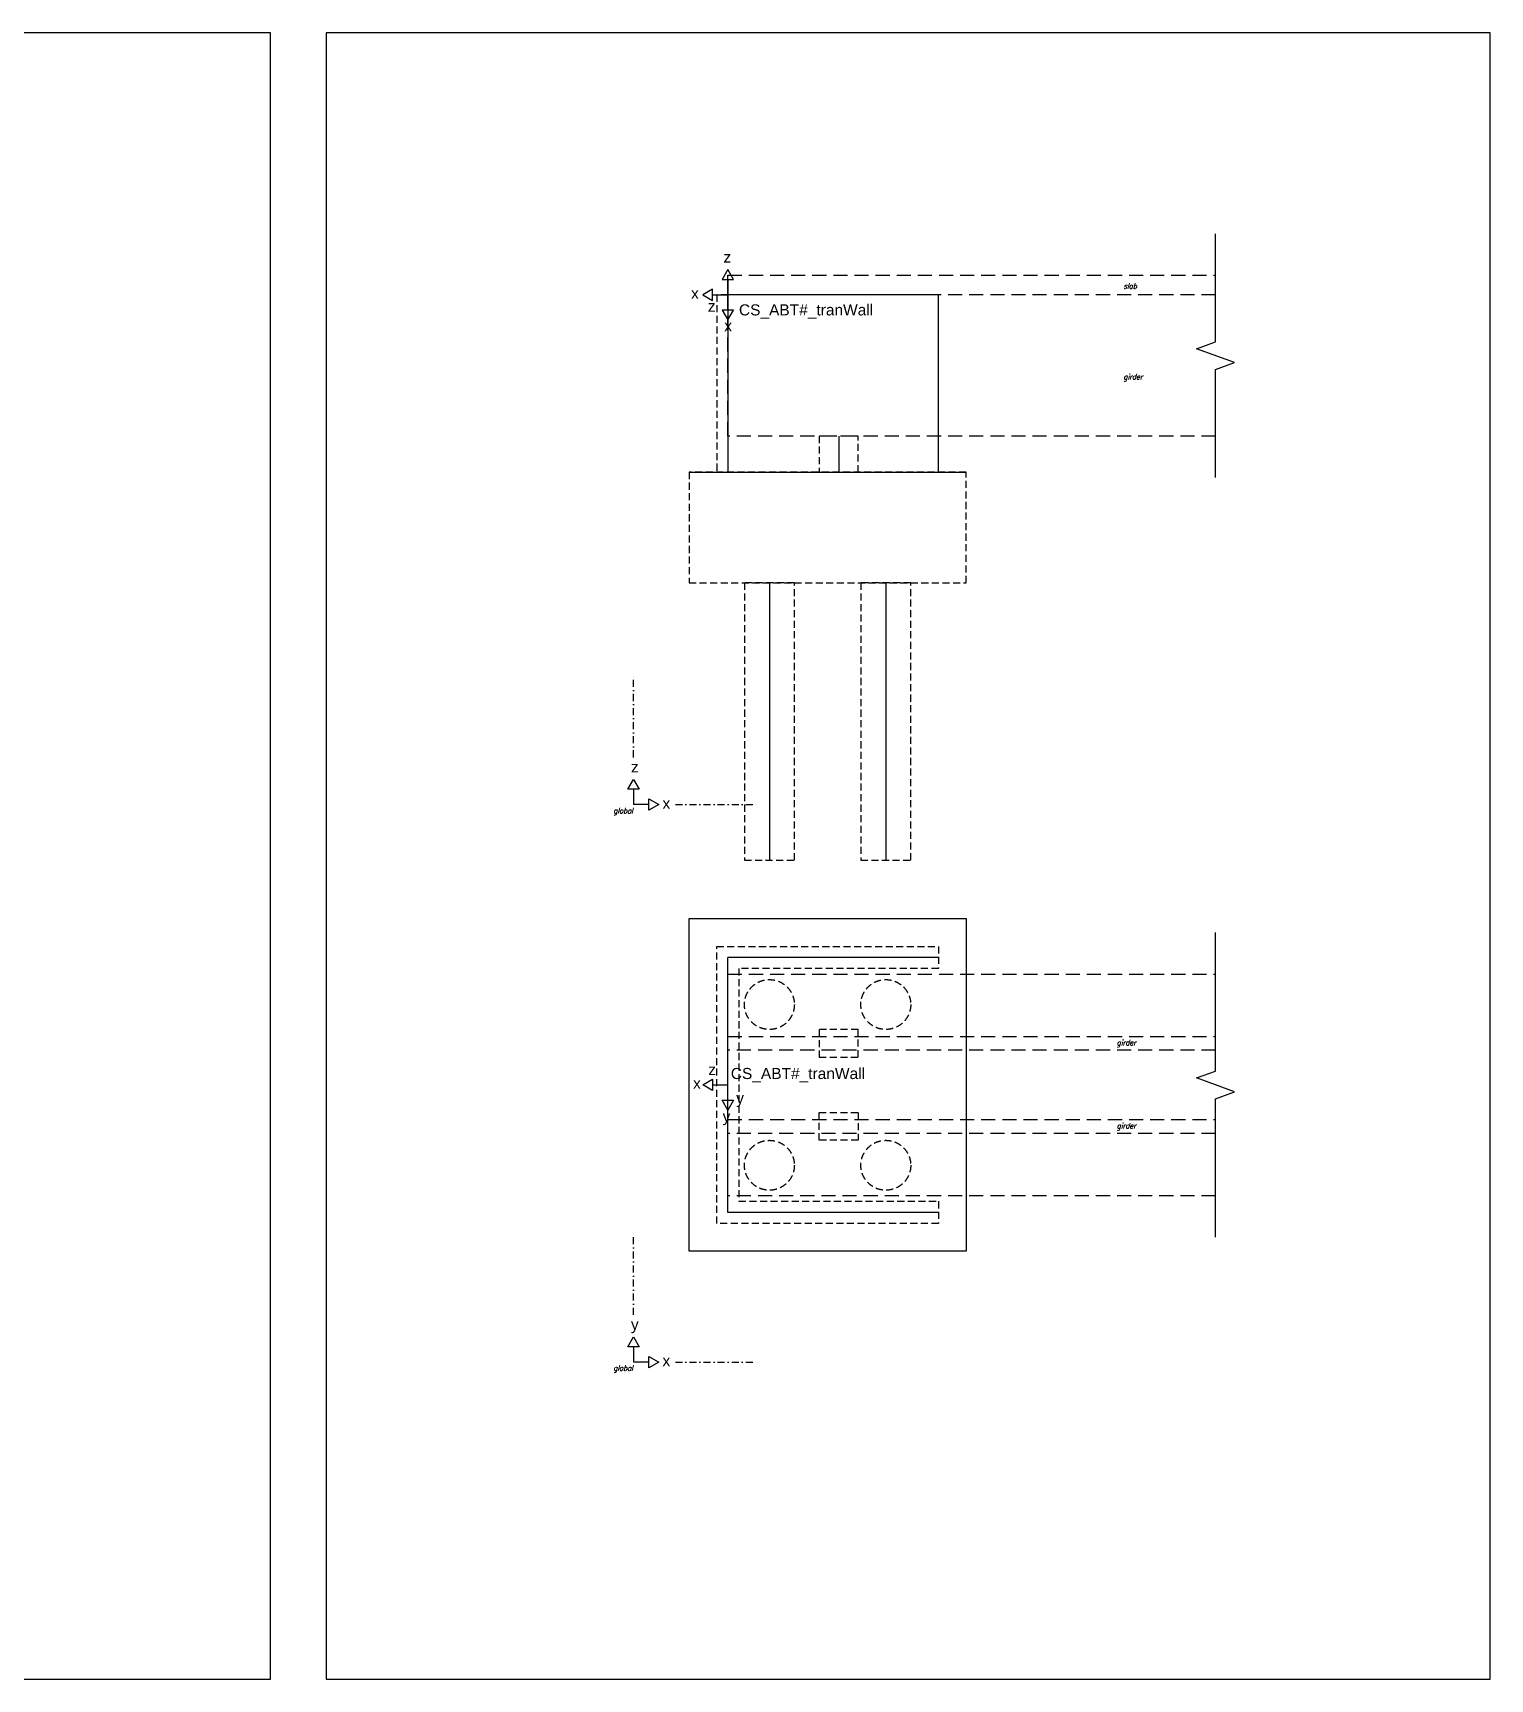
# Model space of a CAD drawing. Header units: millimetres. Extents: x 82860 to 279860, y -75608 to -21238.
# Drawn here: x 121572 to 147860, y -75608 to -45908 of the extents above; entities that cross this region are included whole.
import ezdxf

# ---------------------------------------------------------------- set-up
doc = ezdxf.new("R2010")
doc.units = ezdxf.units.MM
doc.linetypes.add('DASHDOT', pattern=[25.4, 12.7, -6.35, 0, -6.35])
doc.linetypes.add('DASHED', pattern=[19.05, 12.7, -6.35])
for name, color, linetype in [('01', 1, 'Continuous'), ('02', 2, 'Continuous'), ('04', 4, 'Continuous'), ('06', 6, 'Continuous'), ('08', 8, 'Continuous'), ('09', 9, 'Continuous'), ('aux_lines', 30, 'Continuous'), ('Green_04_0.3mm', 106, 'Continuous'), ('Orange_04_0.3mm', 23, 'Continuous'), ('Orange_05_0.4mm', 24, 'Continuous')]:
    doc.layers.add(name, color=color, linetype=linetype)
doc.styles.add('Romans', font='romans.shx', dxfattribs={"width": 0.9, "height": 100})
doc.styles.get("Standard").update_dxf_attribs({"font": 'arial.ttf'})

msp = doc.modelspace()

# ---------------------------------------------------------------- linework, layer by layer
at = {"layer": '01'}
msp.add_line((136108.5, -53181), (136108.5, -53831), dxfattribs=at)
at = {"layer": '02'}
for p, q in [((134858.5, -55831), (134858.5, -60831)), ((136958.5, -55831), (136958.5, -60831))]:
    msp.add_line(p, q, dxfattribs=at)
at = {"layer": '04'}
for p, q in [((133408.5, -53831), (138408.5, -53831)), ((137908.5, -62587.6), (134108.5, -62587.6)), ((134108.5, -67187.6), (134108.5, -62587.6)), ((137908.5, -67187.6), (134108.5, -67187.6))]:
    msp.add_line(p, q, dxfattribs=at)
for points in [[(134108.5, -53831), (137908.5, -53831), (137908.5, -50631), (134108.5, -50631)], [(138408.5, -61887.6), (138408.5, -67887.6), (133408.5, -67887.6), (133408.5, -61887.6)]]:
    msp.add_lwpolyline(points, close=True, dxfattribs=at)
at = {"layer": '06', "linetype": 'DASHDOT', "ltscale": 10}
for p, q in [((132408.5, -58977.9), (132408.5, -57477.9)), ((133161.7, -59831), (134661.7, -59831)), ((132408.5, -69034.4), (132408.5, -67534.4)), ((133161.7, -69887.6), (134661.7, -69887.6))]:
    msp.add_line(p, q, dxfattribs=at)
at = {"layer": '06'}
for p, q in [((132408.5, -59554.3), (132408.5, -59831)), ((132685.2, -59831), (132408.5, -59831)), ((132408.5, -69610.9), (132408.5, -69887.6)), ((132685.2, -69887.6), (132408.5, -69887.6))]:
    msp.add_line(p, q, dxfattribs=at)
for points in [[(132408.5, -59377.9), (132510.4, -59554.3), (132306.7, -59554.3)], [(132861.7, -59831), (132685.2, -59932.9), (132685.2, -59729.1)], [(132408.5, -69434.4), (132510.4, -69610.9), (132306.7, -69610.9)], [(132861.7, -69887.6), (132685.2, -69989.4), (132685.2, -69785.7)]]:
    msp.add_lwpolyline(points, close=True, dxfattribs=at)
at = {"layer": '08', "linetype": 'Continuous', "transparency": 33554483}
for points in [[(142908.5, -53931), (142908.5, -51981), (143252, -51856), (142565.1, -51606), (142908.5, -51481), (142908.5, -49531)], [(142908.5, -67637.6), (142908.5, -65137.6), (143252, -65012.6), (142565.1, -64762.6), (142908.5, -64637.6), (142908.5, -62137.6)]]:
    msp.add_lwpolyline(points, dxfattribs=at)
at = {"layer": '08', "linetype": 'DASHED', "ltscale": 10}
msp.add_lwpolyline([(134108.5, -50631), (133908.5, -50631), (133908.5, -53831)], dxfattribs=at)
for points in [[(135758.5, -53831), (136458.5, -53831), (136458.5, -53181), (135758.5, -53181)], [(133408.5, -55831), (138408.5, -55831), (138408.5, -53831), (133408.5, -53831)], [(134408.5, -60831), (135308.5, -60831), (135308.5, -55831), (134408.5, -55831)], [(136508.5, -60831), (137408.5, -60831), (137408.5, -55831), (136508.5, -55831)], [(137908.5, -62787.6), (134308.5, -62787.6), (134308.5, -66987.6), (137908.5, -66987.6), (137908.5, -67387.6), (133908.5, -67387.6), (133908.5, -62387.6), (137908.5, -62387.6)], [(135758.5, -63887.6), (135758.5, -64387.6), (136458.5, -64387.6), (136458.5, -63887.6)], [(135758.5, -65887.6), (135758.5, -65387.6), (136458.5, -65387.6), (136458.5, -65887.6)]]:
    msp.add_lwpolyline(points, close=True, dxfattribs=at)
for centre in [(134858.5, -63437.6), (136958.5, -63437.6), (134858.5, -66337.6), (136958.5, -66337.6)]:
    msp.add_circle(centre, 450, dxfattribs=at)
at = {"layer": '09', "linetype": 'DASHED', "ltscale": 20, "transparency": 33554483}
for points in [[(142908.5, -53181), (134108.5, -53181), (134108.5, -50281), (142908.5, -50281)], [(142908.5, -50631), (134108.5, -50631), (134108.5, -50281), (142908.5, -50281)], [(142908.5, -66887.6), (134108.5, -66887.6), (134108.5, -62887.6), (142908.5, -62887.6)], [(142908.5, -64262.6), (134108.5, -64262.6), (134108.5, -64012.6), (142908.5, -64012.6)], [(142908.5, -65762.6), (134108.5, -65762.6), (134108.5, -65512.6), (142908.5, -65512.6)]]:
    msp.add_lwpolyline(points, dxfattribs=at)
at = {"layer": 'aux_lines'}
for points in [[(104859.9, -75607.7), (125859.9, -75607.7), (125859.9, -45907.7), (104859.9, -45907.7)], [(126859.9, -75607.7), (147859.9, -75607.7), (147859.9, -45907.7), (126859.9, -45907.7)]]:
    msp.add_lwpolyline(points, close=True, dxfattribs=at)
at = {"layer": 'Green_04_0.3mm'}
for p, q in [((134108.5, -50354.3), (134108.5, -50631)), ((133831.9, -50631), (134108.5, -50631)), ((133831.9, -64887.6), (134108.5, -64887.6)), ((134108.5, -65164.2), (134108.5, -64887.6))]:
    msp.add_line(p, q, dxfattribs=at)
for points in [[(134108.5, -50177.9), (134006.7, -50354.3), (134210.4, -50354.3)], [(133655.4, -50631), (133831.9, -50732.9), (133831.9, -50529.1)], [(133655.4, -64887.6), (133831.9, -64785.7), (133831.9, -64989.4)], [(134108.5, -65340.7), (134006.7, -65164.2), (134210.4, -65164.2)]]:
    msp.add_lwpolyline(points, close=True, dxfattribs=at)
at = {"layer": 'Orange_04_0.3mm'}
for p in [(133831.9, -50631), (134108.5, -50907.6)]:
    msp.add_line(p, (134108.5, -50631), dxfattribs=at)
for points in [[(133655.4, -50631), (133831.9, -50732.9), (133831.9, -50529.1)], [(134108.5, -51084.1), (134210.4, -50907.6), (134006.7, -50907.6)]]:
    msp.add_lwpolyline(points, close=True, dxfattribs=at)

# ---------------------------------------------------------------- texts
at = {"layer": '06'}
for s, p in [('z', (132360.7, -59250.5)), ('x', (132929.8, -59906.6)), ('y', (132360.7, -69307.1)), ('x', (132929.8, -69963.2))]:
    msp.add_text(s, height=200, dxfattribs=at).set_placement(p)
at = {"layer": '06', "transparency": 33554483, "style": 'Romans', "oblique": 15, "width": 0.9}
for p in [(132043.3, -59988.5), (132043.3, -70045.1)]:
    msp.add_text('global', height=100, dxfattribs=at).set_placement(p)
at = {"layer": '08', "transparency": 33554483, "style": 'Romans', "oblique": 15, "width": 0.9}
for s, p in [('slab', (141245.7, -50523.1)), ('girder', (141245.7, -52160.8)), ('girder', (141125.3, -64175.1)), ('girder', (141125.3, -65675.1))]:
    msp.add_text(s, height=100, dxfattribs=at).set_placement(p)
at = {"layer": 'Green_04_0.3mm'}
for s, p in [('z', (134030.2, -50051.3)), ('x', (133445.1, -50704.8)), ('x', (133481.6, -64956.8)), ('y', (134014.7, -65554.1))]:
    msp.add_text(s, height=200, dxfattribs=at).set_placement(p)
at = {"layer": 'Orange_04_0.3mm'}
for s, p in [('z', (133748.5, -50936.6)), ('x', (134044, -51290.2)), ('z', (133755.3, -64711.1)), ('y', (134259.1, -65225.5))]:
    msp.add_text(s, height=200, dxfattribs=at).set_placement(p)
at = {"layer": 'Orange_05_0.4mm'}
for p in [(134309.1, -51004.6), (134162.2, -64781.8)]:
    msp.add_text('CS_ABT#_tranWall', height=200, dxfattribs=at).set_placement(p)

doc.saveas('drawing.dxf')
